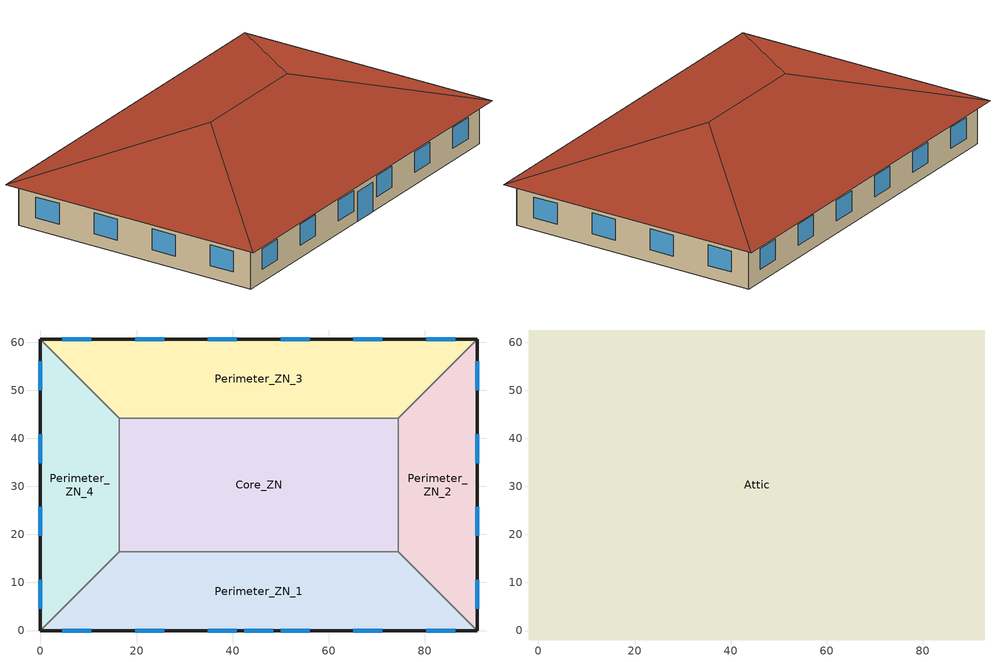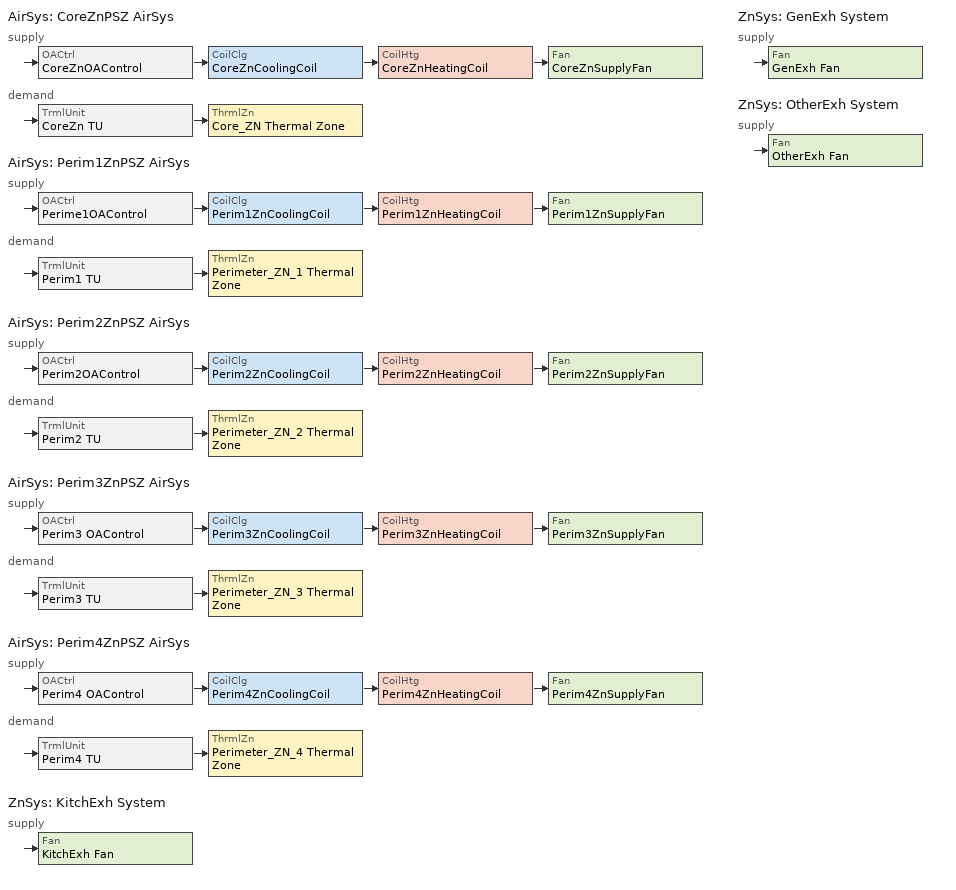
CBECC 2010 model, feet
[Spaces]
Perimeter_ZN_1
 floor ground (Base_CZ3-SlabOnOrBelowGradeF0.73): 74.44,16.4 90.85,0 0,0 16.4,16.4 z0
 wall outside (Base_CZ3-NonresWallSteelFramedU0.084): 0,0 90.85,0 z0:10.01
 wall to Perimeter_ZN_2 (Base_CZ3-WallSteelFramedInterior): 90.85,0 74.44,16.4 z0:10.01
 wall to Core_ZN (Base_CZ3-WallSteelFramedInterior): 74.44,16.4 16.4,16.4 z0:10.01
 wall to Perimeter_ZN_4 (Base_CZ3-WallSteelFramedInterior): 16.4,16.4 0,0 z0:10.01
 window (Base_CZ3-FenestrationU0.65): 4.56,0 10.56,0 / 65.12,0 71.13,0 / 50,0 56,0 / 80.28,0 86.29,0 / 19.72,0 25.72,0 / 34.84,0 40.85,0 z2.95:7.95; 42.42,0 48.43,0 z0:7
Perimeter_ZN_2
 floor ground (Base_CZ3-SlabOnOrBelowGradeF0.73): 90.85,60.56 90.85,0 74.44,16.4 74.44,44.16 z0
 wall outside (Base_CZ3-NonresWallSteelFramedU0.084): 90.85,0 90.85,60.56 z0:10.01
 wall to Perimeter_ZN_3 (Base_CZ3-WallSteelFramedInterior): 90.85,60.56 74.44,44.16 z0:10.01
 wall to Core_ZN (Base_CZ3-WallSteelFramedInterior): 74.44,44.16 74.44,16.4 z0:10.01
 window (Base_CZ3-FenestrationU0.65): 90.85,34.84 90.85,40.85 / 90.85,50 90.85,56 / 90.85,19.72 90.85,25.72 / 90.85,4.56 90.85,10.56 z2.95:7.95
Core_ZN
 floor ground (Base_CZ3-SlabOnOrBelowGradeF0.73): 74.44,44.16 74.44,16.4 16.4,16.4 16.4,44.16 z0
 wall to Perimeter_ZN_3 (Base_CZ3-WallSteelFramedInterior): 74.44,44.16 16.4,44.16 z0:10.01
 wall to Perimeter_ZN_4 (Base_CZ3-WallSteelFramedInterior): 16.4,44.16 16.4,16.4 z0:10.01
Perimeter_ZN_3
 floor ground (Base_CZ3-SlabOnOrBelowGradeF0.73): 90.85,60.56 74.44,44.16 16.4,44.16 0,60.56 z0
 wall outside (Base_CZ3-NonresWallSteelFramedU0.084): 90.85,60.56 0,60.56 z0:10.01
 wall to Perimeter_ZN_4 (Base_CZ3-WallSteelFramedInterior): 0,60.56 16.4,44.16 z0:10.01
 window (Base_CZ3-FenestrationU0.65): 25.72,60.56 19.72,60.56 / 71.13,60.56 65.12,60.56 / 86.29,60.56 80.28,60.56 / 10.56,60.56 4.56,60.56 / 56,60.56 50,60.56 / 40.85,60.56 34.84,60.56 z2.95:7.95
Perimeter_ZN_4
 floor ground (Base_CZ3-SlabOnOrBelowGradeF0.73): 0,60.56 16.4,44.16 16.4,16.4 0,0 z0
 wall outside (Base_CZ3-NonresWallSteelFramedU0.084): 0,60.56 0,0 z0:10.01
 window (Base_CZ3-FenestrationU0.65): 0,56 0,50 / 0,40.85 0,34.84 / 0,10.56 0,4.56 / 0,25.72 0,19.72 z2.95:7.95
Attic
 floor outside (Base_CZ3-FloorSteelJoistUnconditioned): 92.81,62.53 90.85,60.56 0,60.56 -1.97,62.53 z10.01; 92.81,62.53 92.81,-1.97 90.85,0 90.85,60.56 z10.01; -1.97,62.53 0,60.56 0,0 -1.97,-1.97 z10.01; 90.85,0 92.81,-1.97 -1.97,-1.97 0,0 z10.01
 floor to Core_ZN (Base_CZ3-FloorSteelJoistInteriorSemiheatedU0.069): 74.44,44.16 74.44,16.4 16.4,16.4 16.4,44.16 z10.01
 floor to Perimeter_ZN_2 (Base_CZ3-FloorSteelJoistInteriorSemiheatedU0.069): 90.85,60.56 90.85,0 74.44,16.4 74.44,44.16 z10.01
 floor to Perimeter_ZN_4 (Base_CZ3-FloorSteelJoistInteriorSemiheatedU0.069): 0,60.56 16.4,44.16 16.4,16.4 0,0 z10.01
 floor to Perimeter_ZN_1 (Base_CZ3-FloorSteelJoistInteriorSemiheatedU0.069): 74.44,16.4 90.85,0 0,0 16.4,16.4 z10.01
 floor to Perimeter_ZN_3 (Base_CZ3-FloorSteelJoistInteriorSemiheatedU0.069): 90.85,60.56 74.44,44.16 16.4,44.16 0,60.56 z10.01
 roof outside (Base_CZ3-RoofHighAbsorptanceInsulationEntirelyAboveDeckUnconditioned): 60.56,30.28,20.77 92.81,62.53,10.01 -1.97,62.53,10.01 30.28,30.28,20.77; 30.28,30.28,20.77 -1.97,62.53,10.01 -1.97,-1.97,10.01; 60.56,30.28,20.77 92.81,-1.97,10.01 92.81,62.53,10.01; 30.28,30.28,20.77 -1.97,-1.97,10.01 92.81,-1.97,10.01 60.56,30.28,20.77
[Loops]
AirSys 'CoreZnPSZ AirSys'
 supply: OACtrl 'CoreZnOAControl' > CoilClg 'CoreZnCoolingCoil' > CoilHtg 'CoreZnHeatingCoil' > Fan 'CoreZnSupplyFan'
 demand: TrmlUnit 'CoreZn TU' > ThrmlZn 'Core_ZN Thermal Zone'
AirSys 'Perim1ZnPSZ AirSys'
 supply: OACtrl 'Perime1OAControl' > CoilClg 'Perim1ZnCoolingCoil' > CoilHtg 'Perim1ZnHeatingCoil' > Fan 'Perim1ZnSupplyFan'
 demand: TrmlUnit 'Perim1 TU' > ThrmlZn 'Perimeter_ZN_1 Thermal Zone'
AirSys 'Perim2ZnPSZ AirSys'
 supply: OACtrl 'Perim2OAControl' > CoilClg 'Perim2ZnCoolingCoil' > CoilHtg 'Perim2ZnHeatingCoil' > Fan 'Perim2ZnSupplyFan'
 demand: TrmlUnit 'Perim2 TU' > ThrmlZn 'Perimeter_ZN_2 Thermal Zone'
AirSys 'Perim3ZnPSZ AirSys'
 supply: OACtrl 'Perim3 OAControl' > CoilClg 'Perim3ZnCoolingCoil' > CoilHtg 'Perim3ZnHeatingCoil' > Fan 'Perim3ZnSupplyFan'
 demand: TrmlUnit 'Perim3 TU' > ThrmlZn 'Perimeter_ZN_3 Thermal Zone'
AirSys 'Perim4ZnPSZ AirSys'
 supply: OACtrl 'Perim4 OAControl' > CoilClg 'Perim4ZnCoolingCoil' > CoilHtg 'Perim4ZnHeatingCoil' > Fan 'Perim4ZnSupplyFan'
 demand: TrmlUnit 'Perim4 TU' > ThrmlZn 'Perimeter_ZN_4 Thermal Zone'
ZnSys 'KitchExh System'
 supply: Fan 'KitchExh Fan'
ZnSys 'GenExh System'
 supply: Fan 'GenExh Fan'
ZnSys 'OtherExh System'
 supply: Fan 'OtherExh Fan'
[Proj]
020032-OffSml-S901GFossil: ZipCode=95814; CompType=NewComplete
[Bldg]
Small Office
[ConsAssm]
Name | CompatibleSurfType | MatRef[1] | MatRef[2] | MatRef[3] | SlabType | MatRef[4]
Base_CZ3-WallSteelFramedInterior | InteriorWall | Gypsum Board - 5/8 in. | Air 90.1 - Wall - 16 in. OC - 3 1/2 in. | Gypsum Board - 5/8 in.
Base_CZ3-SlabOnOrBelowGradeF0.73 | UndergroundFloor | Concrete - 140 lb/ft3 - 6 in. |  |  | UnheatedSlabOnGrade
Base_CZ3-NonresWallSteelFramedU0.084 | ExteriorWall | Stucco - 3/8 in. | Gypsum Board - 5/8 in. | Compliance Insulation R9.80 |  | Gypsum Board - 5/8 in.
Base_CZ3-RoofHighAbsorptanceInsulationEntirelyAboveDeckUnconditioned | Roof | Metal Standing Seam - 1/16 in. | Metal Deck - 1/16 in.
Base_CZ3-FloorSteelJoistUnconditioned | ExteriorFloor | Metal Deck - 1/16 in. | Concrete 90.1 - 140 lb/ft3 - 4 in. | Carpet 90.1 - 1/2 in.
Base_CZ3-FloorSteelJoistInteriorSemiheatedU0.069 | InteriorFloor | Compliance Insulation R11.70 | Metal Deck - 1/16 in. | Concrete 90.1 - 140 lb/ft3 - 4 in. |  | Carpet Interior Semiheated 90.1 - 1/2 in.
[Mat]
Name | CodeCat | CodeItem
Concrete - 140 lb/ft3 - 6 in. | Concrete | Concrete - 140 lb/ft3 - 6 in.
Stucco - 3/8 in. | Plastering Materials | Stucco - 3/8 in.
Gypsum Board - 5/8 in. | Bldg Board and Siding | Gypsum Board - 5/8 in.
Compliance Insulation R9.80 | Insulation Board | Compliance Insulation R9.80
Air 90.1 - Wall - 16 in. OC - 3 1/2 in. | Air | Air 90.1 - Wall - 16 in. OC - 3 1/2 in.
Metal Standing Seam - 1/16 in. | Roofing | Metal Standing Seam - 1/16 in.
Metal Deck - 1/16 in. | Bldg Board and Siding | Metal Deck - 1/16 in.
Concrete 90.1 - 140 lb/ft3 - 4 in. | Concrete | Concrete 90.1 - 140 lb/ft3 - 4 in.
Carpet 90.1 - 1/2 in. | Finish Materials | Carpet 90.1 - 1/2 in.
Compliance Insulation R11.70 | Insulation Board | Compliance Insulation R11.70
Carpet Interior Semiheated 90.1 - 1/2 in. | Finish Materials | Carpet Interior Semiheated 90.1 - 1/2 in.
[FenCons]
Base_CZ3-FenestrationU0.65: FenProdType=AllOther; FenFrm=Vinyl; SHGC=0.25; UFactor=0.65; VT=0.42
[Story]
Building Story 1
[Spc] Story=Building Story 1
Name | ThrmlZnRef | Vol | SpcFuncDefaultsRef | SpcFunc | PriSide100PctControlled | SecSide100PctControlled | DayltgCtrlType | VentFlow | ExhPerSpc | CommRfrgEPD | CondgType
Perimeter_ZN_1 | Perimeter_ZN_1 Thermal Zone | 12219.7 | Office Defaults | Dining Area | 1 | 0 | SteppedSwitching
Perimeter_ZN_2 | Perimeter_ZN_2 Thermal Zone | 7248.87 | Office Defaults | Office - Open Plan | 1 | 0 | SteppedSwitching | 0 | 200
Perimeter_ZN_3 | Perimeter_ZN_3 Thermal Zone | 12219.7 | Office Defaults | Office - Open Plan | 1 | 0 | SteppedSwitching | 317
Perimeter_ZN_4 | Perimeter_ZN_4 Thermal Zone | 7248.87 | Office Defaults | Office - Open Plan | 1 | 0 | SteppedSwitching |  | 100
Core_ZN | Core_ZN Thermal Zone | 16119.6 | Office Defaults | Food Preparation |  |  |  |  | 600 | 0
Attic | Attic Thermal Zone | 28195.7 |  | Unoccupied-Exclude from Gross Floor Area |  | 0 |  |  |  |  | Unconditioned
[ThrmlZn]
Name | Type | PriAirCondgSysRef | ClgTstatSchRef | HtgTstatSchRef | VentAirDistEff | ExhSysRef | VentCtrlMthd | VentStd
Attic Thermal Zone | Unconditioned
Core_ZN Thermal Zone | Conditioned | CoreZnPSZ AirSys | Office ClgSetPt | Office HtgSetPt | 0.8 | KitchExh System
Perimeter_ZN_1 Thermal Zone | Conditioned | Perim1ZnPSZ AirSys | Office ClgSetPt | Office HtgSetPt | 0.8 |  | CO2Sensors
Perimeter_ZN_2 Thermal Zone | Conditioned | Perim2ZnPSZ AirSys | Office ClgSetPt | Office HtgSetPt | 0.8 | GenExh System
Perimeter_ZN_3 Thermal Zone | Conditioned | Perim3ZnPSZ AirSys | Office ClgSetPt | Office HtgSetPt | 0.8
Perimeter_ZN_4 Thermal Zone | Conditioned | Perim4ZnPSZ AirSys | Office ClgSetPt | Office HtgSetPt | 0.8 | OtherExh System |  | Other
[AirSys] Type=SZAC
Name | CtrlZnRef
CoreZnPSZ AirSys | Core_ZN Thermal Zone
Perim1ZnPSZ AirSys | Perimeter_ZN_1 Thermal Zone
Perim2ZnPSZ AirSys | Perimeter_ZN_2 Thermal Zone
Perim3ZnPSZ AirSys | Perimeter_ZN_3 Thermal Zone
Perim4ZnPSZ AirSys | Perimeter_ZN_4 Thermal Zone
[AirSeg]
Name | Sys | Type
CoreZnSysSupply AirSeg | CoreZnPSZ AirSys | Supply
CoreZnSysReturnAirSeg | CoreZnPSZ AirSys | Return
Perim1ZnSysSupply AirSeg | Perim1ZnPSZ AirSys | Supply
Perim1ZnSysReturn AirSeg | Perim1ZnPSZ AirSys | Return
Perim2ZnSysSupply AirSeg | Perim2ZnPSZ AirSys | Supply
Perim2ZnSysReturnAirSeg | Perim2ZnPSZ AirSys | Return
Perim3ZnSysSupply AirSeg | Perim3ZnPSZ AirSys | Supply
Perim3ZnSysReturn AirSeg | Perim3ZnPSZ AirSys | Return
Perim4ZnSysSupplyAirSeg | Perim4ZnPSZ AirSys | Supply
Perim4ZnSysReturnAirSeg | Perim4ZnPSZ AirSys | Return
[CoilClg] Type=DirectExpansion; FuelSrc=Electric
Name | Sys
CoreZnCoolingCoil | CoreZnPSZ AirSys
Perim1ZnCoolingCoil | Perim1ZnPSZ AirSys
Perim2ZnCoolingCoil | Perim2ZnPSZ AirSys
Perim3ZnCoolingCoil | Perim3ZnPSZ AirSys
Perim4ZnCoolingCoil | Perim4ZnPSZ AirSys
[CoilHtg] Type=Furnace
Name | Sys | FuelSrc
CoreZnHeatingCoil | CoreZnPSZ AirSys
Perim1ZnHeatingCoil | Perim1ZnPSZ AirSys | NaturalGas
Perim2ZnHeatingCoil | Perim2ZnPSZ AirSys | NaturalGas
Perim3ZnHeatingCoil | Perim3ZnPSZ AirSys | NaturalGas
Perim4ZnHeatingCoil | Perim4ZnPSZ AirSys | NaturalGas
[Fan]
Name | Sys | CtrlMthd
CoreZnSupplyFan | CoreZnPSZ AirSys | ConstantVolume
Perim1ZnSupplyFan | Perim1ZnPSZ AirSys | ConstantVolume
Perim2ZnSupplyFan | Perim2ZnPSZ AirSys | ConstantVolume
Perim3ZnSupplyFan | Perim3ZnPSZ AirSys | ConstantVolume
Perim4ZnSupplyFan | Perim4ZnPSZ AirSys | ConstantVolume
KitchExh Fan | KitchExh System
GenExh Fan | GenExh System
OtherExh Fan | OtherExh System
[TrmlUnit] Type=Uncontrolled
Name | Sys | ZnServedRef | PriAirSegRef
CoreZn TU | CoreZnPSZ AirSys | Core_ZN Thermal Zone | CoreZnSysSupply AirSeg
Perim1 TU | Perim1ZnPSZ AirSys | Perimeter_ZN_1 Thermal Zone | Perim1ZnSysSupply AirSeg
Perim2 TU | Perim2ZnPSZ AirSys | Perimeter_ZN_2 Thermal Zone | Perim2ZnSysSupply AirSeg
Perim3 TU | Perim3ZnPSZ AirSys | Perimeter_ZN_3 Thermal Zone | Perim3ZnSysSupply AirSeg
Perim4 TU | Perim4ZnPSZ AirSys | Perimeter_ZN_4 Thermal Zone | Perim4ZnSysSupplyAirSeg
[OACtrl] EconoCtrlMthd=DifferentialDryBulb; EconoIntegration=Integrated
Name | Sys | AirSegSupRef | AirSegRetRef
CoreZnOAControl | CoreZnPSZ AirSys | CoreZnSysSupply AirSeg | CoreZnSysReturnAirSeg
Perime1OAControl | Perim1ZnPSZ AirSys | Perim1ZnSysSupply AirSeg | Perim1ZnSysReturn AirSeg
Perim2OAControl | Perim2ZnPSZ AirSys | Perim2ZnSysSupply AirSeg | Perim2ZnSysReturnAirSeg
Perim3 OAControl | Perim3ZnPSZ AirSys | Perim3ZnSysSupply AirSeg | Perim3ZnSysReturn AirSeg
Perim4 OAControl | Perim4ZnPSZ AirSys | Perim4ZnSysSupplyAirSeg | Perim4ZnSysReturnAirSeg
[ZnSys] Type=Exhaust
Name | ExhSysType
KitchExh System | CommercialKitchen
GenExh System; OtherExh System
[SpcFuncDefaults]
Office Defaults: SpcFunc=Office - Open Plan; ElevSchRef=Office Elevator
[Sch]
Name | Type | SchWeekRef[1] | EndMonth[1] | EndDay[1]
Office Elevator | Fraction | OfficeElevatorWk
Office ClgSetPt | Temperature | OfficeClgSetPtWk | 12 | 31
Office HtgSetPt | Temperature | OfficeHtgSetPtWk | 12 | 31
[SchWeek]
Name | Type | SchDayWDRef | SchDaySunRef | SchDaySatRef | SchDayMonRef | SchDayTueRef | SchDayWedRef | SchDayThuRef | SchDayFriRef | SchDayHolRef | SchDayClgDDRef | SchDayHtgDDRef
OfficeElevatorWk | Fraction | OfficeElevatorWD | OfficeElevatorSun | OfficeElevatorSat
OfficeClgSetPtWk | Temperature |  | OfficeClgSetPtSun | OfficeClgSetPtSat | OfficeClgSetPtWD | OfficeClgSetPtWD | OfficeClgSetPtWD | OfficeClgSetPtWD | OfficeClgSetPtWD | OfficeClgSetPtSun | OfficeClgSetPtWD | OfficeClgSetPtWD
OfficeHtgSetPtWk | Temperature |  | OfficeHtgSetPtSun | OfficeHtgSetPtSat | OfficeHtgSetPtWD | OfficeHtgSetPtWD | OfficeHtgSetPtWD | OfficeHtgSetPtWD | OfficeHtgSetPtWD | OfficeHtgSetPtSun | OfficeHtgSetPtWD | OfficeHtgSetPtWD
[SchDay]
Name | Type | Hr
OfficeElevatorWD | Fraction | ( 0, 0, 0, 0, 0, 0, 0, 0.35, 0.69, 0.43, 0.37, 0.43, 0.58, 0.48, 0.37, 0.37, 0.46, 0.62, 0.2, 0.12, 0.04, 0.04, 0, 0 )
OfficeElevatorSat | Fraction | ( 0, 0, 0, 0, 0, 0, 0, 0.16, 0.14, 0.21, 0.18, 0.25, 0.21, 0.13, 0.08, 0.04, 0.05, 0.06, 0, 0, 0, 0, 0, 0 )
OfficeElevatorSun | Fraction | ( 0, 0, 0, 0, 0, 0, 0, 0, 0, 0, 0, 0, 0, 0, 0, 0, 0, 0, 0, 0, 0, 0, 0, 0 )
OfficeClgSetPtSun | Temperature | ( 85, 85, 85, 85, 85, 85, 85, 85, 85, 85, 85, 85, 85, 85, 85, 85, 85, 85, 85, 85, 85, 85, 85, 85 )
OfficeClgSetPtWD | Temperature | ( 85, 85, 85, 85, 85, 75, 75, 75, 75, 75, 75, 75, 75, 75, 75, 75, 75, 75, 75, 75, 75, 75, 75, 75 )
OfficeClgSetPtSat | Temperature | ( 85, 85, 85, 85, 85, 75, 75, 75, 75, 75, 75, 75, 75, 75, 75, 75, 75, 75, 75, 85, 85, 85, 85, 85 )
OfficeHtgSetPtSun | Temperature | ( 60, 60, 60, 60, 60, 60, 60, 60, 60, 60, 60, 60, 60, 60, 60, 60, 60, 60, 60, 60, 60, 60, 60, 60 )
OfficeHtgSetPtWD | Temperature | ( 60, 60, 60, 60, 60, 70, 70, 70, 70, 70, 70, 70, 70, 70, 70, 70, 70, 70, 70, 70, 70, 70, 70, 70 )
OfficeHtgSetPtSat | Temperature | ( 60, 60, 60, 60, 60, 70, 70, 70, 70, 70, 70, 70, 70, 70, 70, 70, 70, 70, 70, 60, 60, 60, 60, 60 )
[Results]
End Use | Proposed Electricity Site (MWh) | Proposed Natural Gas Site (therms) | Proposed Other Fuel Site (therms) | Baseline Electricity Site (MWh) | Baseline Natural Gas Site (therms) | Baseline Other Fuel Site (therms) | Energy Cost Summary
Space Heating | -- | 256 | -- | -- | 214 | -- | $ 13,798
Space Cooling | 11.2 | -- | -- | 12.4 | -- | -- | $ 14,361
Indoor Fans | 33.2 | -- | -- | 38.0 | -- | -- | 
Heat Rejection | -- | -- | -- | -- | -- | -- | 
Pumps & Misc. | -- | -- | -- | -- | -- | -- | 
Domestic Hot Water | -- | -- | -- | -- | -- | -- | 
Indoor Lighting | 25.6 | -- | -- | 23.8 | -- | -- | 
Energy Costs | $ 13,798 | -- | -- | $ 14,361 | -- | -- | $ 563
Receptacle | 32.9 | -- | -- | 32.9 | -- | -- | 
Process | -- | -- | -- | -- | -- | -- | 
Process Ltg | -- | -- | -- | -- | -- | -- | 
TOTAL | 102.9 | 256 | 0 | 107.1 | 214 | 0 | 
PASS
